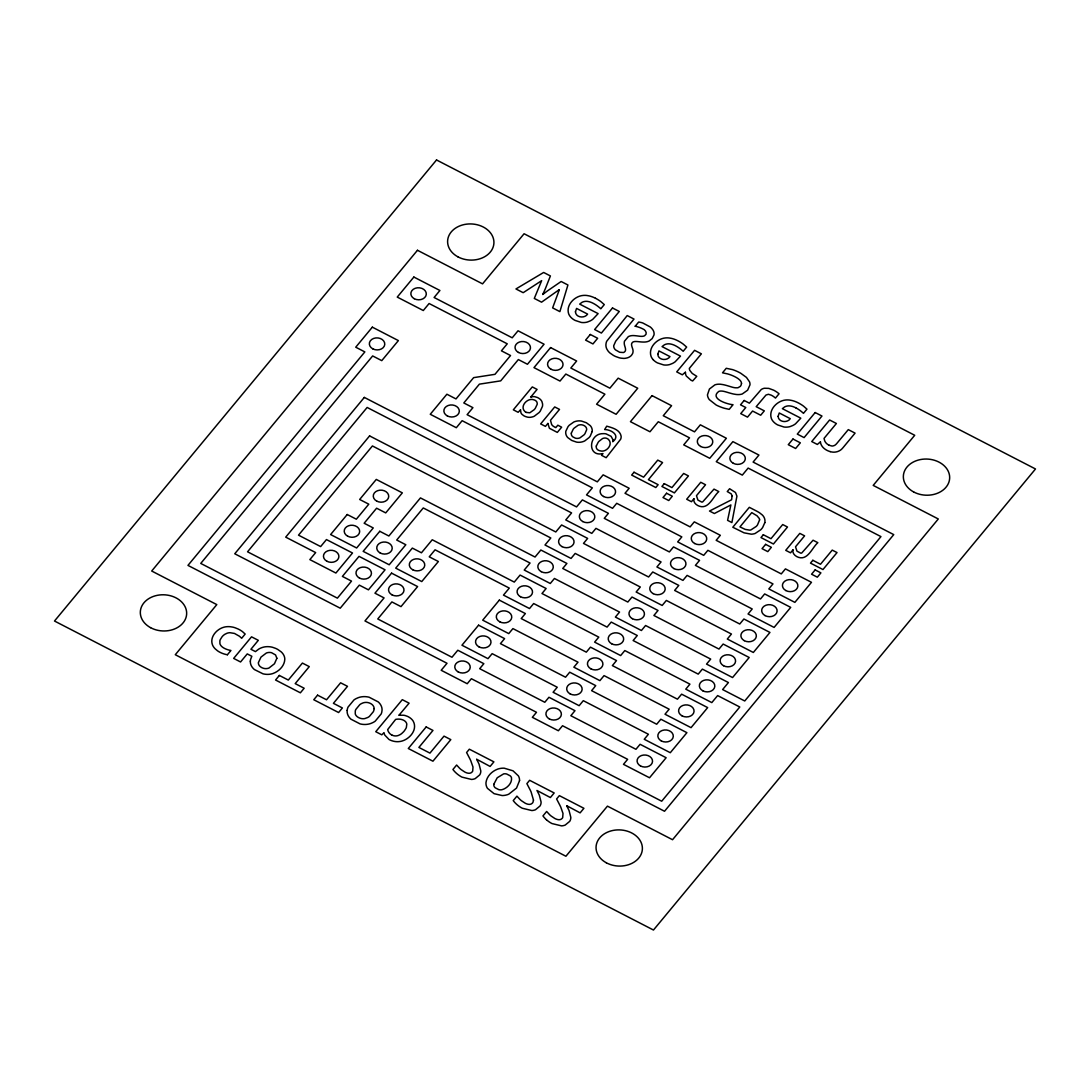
<?xml version="1.0" encoding="UTF-8"?>
<svg xmlns="http://www.w3.org/2000/svg" width="1090" height="1090" viewBox="0 0 1090 1090"><rect width="100%" height="100%" fill="white"/><g stroke="black" fill="none" stroke-linecap="round" stroke-linejoin="round"><path stroke-width="1.5" d="M685.474 372.276L685.501 373.407A10.559 8.243 2.6 0 0 686.359 376.091L691.006 380.206A14.988 11.69 2.6 0 0 692.668 380.969L696.769 376.336L692.218 373.42L689.861 370.464A8.611 6.731 2.6 0 1 689.343 368.366L701.374 353.828L694.589 350.326L676.713 371.894L682.326 374.796L685.365 372.221M559.32 289.763L552.63 307.884L559.879 311.631L567.917 284.981L561.146 281.493L549.919 289.204A112.829 88.058 2.6 0 0 542.82 294.464M227.401 654.749L230.944 650.471A19.743 15.396 2.6 0 1 227.701 649.694A17.494 13.652 2.6 0 1 224.417 648.346A11.69 9.129 2.6 0 1 221.57 646.329A8.516 6.649 2.6 0 1 219.935 643.7L219.867 640.92A11.132 8.679 2.6 0 1 220.289 639.598L222.088 636.751A13.843 10.805 2.6 0 1 224.853 634.298L226.897 633.304A8.543 6.676 2.6 0 1 227.742 633.031A8.134 6.349 2.6 0 1 229.99 632.704L234.486 633.44L239.282 636.151A28.367 22.141 2.6 0 1 241.667 638.277L245.168 634.053L242.566 631.696A23.857 18.612 2.6 0 0 238.056 628.971L234.963 627.731A19.688 15.355 2.6 0 0 232.592 627.091L230.208 626.723A14.797 11.54 2.6 0 0 226.298 626.75A13.393 10.45 2.6 0 0 223.995 627.186C216.665 629.066 209.403 637.2 212.536 645.035A15.764 12.303 2.6 0 0 215.248 648.891L217.414 650.716A18.203 14.211 2.6 0 0 219.812 652.202A21.609 16.868 2.6 0 0 227.388 654.763M635.211 326.223L638.699 322.013L641.233 322.517A23.258 18.149 2.6 0 1 642.814 323.008L650.24 326.959A15.505 12.099 2.6 0 1 651.956 328.621L652.924 329.916A11.69 9.129 2.6 0 1 653.768 331.714A10.845 8.461 2.6 0 1 654 334.93L652.202 338.568L649.286 340.911A9.238 7.208 2.6 0 1 646.752 341.783A11.499 8.979 2.6 0 1 643.713 342.056A28.326 22.1 2.6 0 1 640.28 341.865L637.936 341.62A16.595 12.957 2.6 0 0 635.593 341.497A5.804 4.524 2.6 0 0 633.631 341.756A2.889 2.248 2.6 0 0 632.527 342.383L631.941 343.078A3.978 3.107 2.6 0 0 631.56 344.345A10.369 8.093 2.6 0 0 631.832 346.211A44.731 34.907 2.6 0 0 632.037 346.947L632.472 348.241A17.822 13.911 2.6 0 1 633.004 350.394A9.987 7.793 2.6 0 1 632.854 352.738A7.998 6.24 2.6 0 1 632.541 353.664L631.56 355.19A9.061 7.071 2.6 0 1 629.175 357.098L628.753 357.316A9.061 7.071 2.6 0 1 626.913 357.97L625.333 358.283A10.464 8.161 2.6 0 1 623.63 358.392L621.164 358.174A16.691 13.026 2.6 0 1 619.147 357.765L615.659 356.525A25.438 19.852 2.6 0 1 613.411 355.394L609.95 352.996A16.813 13.121 2.6 0 1 607.934 350.83L606.885 349.141A13.788 10.764 2.6 0 1 606.081 346.784A14.429 11.254 2.6 0 1 605.945 344.358L606.122 343.118A17.045 13.298 2.6 0 1 606.721 341.238L627.213 315.569L634.012 319.07L615.714 341.17L613.738 345.639A8.366 6.526 2.6 0 0 613.765 346.688A7.33 5.723 2.6 0 0 614.719 348.991A7.821 6.104 2.6 0 0 615.523 349.89L619.665 352.261L623.385 352.52A3.107 2.425 2.6 0 0 624.379 352.029L624.652 351.798A4.074 3.175 2.6 0 0 625.524 350.108L625.537 349.89A11.241 8.775 2.6 0 0 625.319 347.969A45.971 35.875 2.6 0 0 625.047 346.947L624.72 345.884A16.704 13.039 2.6 0 1 624.27 343.623A11.813 9.224 2.6 0 1 624.475 341.211L628.317 336.647A8.447 6.595 2.6 0 1 631.165 335.72A10.273 8.011 2.6 0 1 634.148 335.611A44.54 34.757 2.6 0 1 637.146 335.911L639.694 336.238A11.595 9.047 2.6 0 0 642.024 336.347A5.436 4.237 2.6 0 0 644.027 335.993A3.284 2.562 2.6 0 0 644.653 335.679C648.019 333.731 645.389 329.602 642.514 328.758A24.988 19.497 2.6 0 0 635.197 326.237M399.035 715.163L409.091 703.186L402.292 699.671L375.75 731.703L381.8 734.824L384.021 732.644A11.568 9.02 2.6 0 0 384.825 735.123L388.953 739.429A14.661 11.445 2.6 0 0 393.967 741.309L394.662 741.445A12.712 9.919 2.6 0 0 398.858 741.622C408.082 741.037 418.274 730.464 413.233 721.212A12.944 10.096 2.6 0 0 412.156 719.754A14.143 11.036 2.6 0 0 407.633 716.43L405.317 715.585A10.764 8.407 2.6 0 0 403.545 715.231L399.144 715.231M820.389 441.872L817.35 444.447L811.737 441.559L829.613 419.991L836.398 423.492L824.026 438.412L824.749 440.959A10.968 8.556 2.6 0 0 826.22 443.14A9.796 7.644 2.6 0 0 829.231 445.279M559.197 289.695L541.567 302.175L534.304 298.428L541.662 280.648L523.186 292.692L515.938 288.959L543.651 272.459L550.409 275.947L545.967 287.161A118.824 92.732 2.6 0 1 542.697 294.409M829.231 445.279L831.833 446.001A3.774 2.943 2.6 0 0 832.91 445.96L834.327 445.524A6.581 5.137 2.6 0 0 835.907 444.407A22.631 17.658 2.6 0 0 837.243 442.935L848.293 429.623L855.078 433.125L843.415 447.2A31.556 24.62 2.6 0 1 841.752 449.053A10.914 8.516 2.6 0 1 840.104 450.361A12.317 9.619 2.6 0 1 839.314 450.81L838.115 451.369A9.497 7.412 2.6 0 1 836.861 451.764A9.66 7.535 2.6 0 1 833.523 452.159A10.709 8.366 2.6 0 1 830.185 451.614M526.184 412.401L529.794 412.797L534.127 409.731A26.378 20.587 2.6 0 0 535.285 408.341L537.179 404.322A7.262 5.668 2.6 0 0 537.193 403.177L536.92 402.169A4.524 3.529 2.6 0 0 535.517 400.575A5.259 4.101 2.6 0 0 534.045 399.88C527.724 397.237 519.358 406.284 524.835 411.448A5.872 4.578 2.6 0 0 526.184 412.401M391.8 735.014L392.904 735.477A6.377 4.973 2.6 0 0 396.746 735.859L397.142 735.777A7.712 6.022 2.6 0 0 398.708 735.314L400.289 734.537A14.115 11.023 2.6 0 0 401.842 733.42L403.368 731.976A25.656 20.029 2.6 0 0 404.458 730.709L405.793 728.665A15.614 12.181 2.6 0 0 406.352 727.48L406.788 724.169A6.867 5.355 2.6 0 0 406.011 722.261A6.445 5.028 2.6 0 0 404.99 721.171L404.336 720.681A8.052 6.281 2.6 0 0 401.474 719.468A9.837 7.671 2.6 0 0 399.594 719.155A10.614 8.284 2.6 0 0 395.629 719.414L387.672 729.578A11.745 9.17 2.6 0 0 388.939 732.507L389.512 733.243A8.625 6.731 2.6 0 0 391.8 735.014M595.494 298.279L593.995 297.556A23.612 18.421 2.6 0 0 589.336 295.935L586.951 295.499A14.279 11.145 2.6 0 0 583.041 295.445C574.553 296.153 565.696 305.118 568.694 313.92A14.333 11.186 2.6 0 0 570.738 317.122A15.914 12.426 2.6 0 0 575.084 320.406L581.229 322.436A11.677 9.115 2.6 0 0 585.385 322.449A11.84 9.238 2.6 0 0 587.442 322.013L590.167 320.923A18.489 14.429 2.6 0 0 592.837 319.247L598.124 313.62L579.689 304.11L581.856 302.434A7.821 6.104 2.6 0 1 583.041 301.889L583.436 301.753A7.344 5.736 2.6 0 1 585.943 301.331A8.829 6.894 2.6 0 1 588.123 301.508L589.472 301.807A16.963 13.244 2.6 0 1 593.096 303.279A29.921 23.353 2.6 0 1 597.048 305.704A41.802 32.618 2.6 0 1 600.794 308.783L604.282 304.587L600.89 301.63A36.624 28.585 2.6 0 0 595.494 298.279M566.745 805.728L580.112 812.868L583.913 808.303L559.361 795.632L556.609 798.956L559.797 805.101A94.23 73.534 2.6 0 1 560.832 807.254L562.999 813.453L562.699 817.568A5.695 4.442 2.6 0 1 561.909 818.617L561.173 819.176A3.338 2.602 2.6 0 1 560.778 819.367A3.76 2.943 2.6 0 1 558.993 819.707A5.668 4.428 2.6 0 1 556.99 819.367A11.036 8.611 2.6 0 1 554.865 818.508L551.186 816.069A30.193 23.558 2.6 0 1 549.619 814.693L546.649 811.478L542.956 815.92A28.585 22.304 2.6 0 0 546.444 819.721M476.725 759.28L490.105 766.433L493.893 761.856L469.34 749.198L466.588 752.522L469.79 758.667A94.23 73.534 2.6 0 1 470.812 760.82L472.992 767.019L472.692 771.121A5.695 4.442 2.6 0 1 471.888 772.17L471.166 772.728A3.338 2.602 2.6 0 1 470.757 772.933A3.76 2.943 2.6 0 1 468.973 773.26A5.668 4.428 2.6 0 1 466.97 772.933A11.036 8.611 2.6 0 1 464.858 772.061L461.165 769.635A30.193 23.558 2.6 0 1 459.599 768.259L456.628 765.03L452.936 769.486A28.585 22.304 2.6 0 0 456.438 773.287A29.771 23.231 2.6 0 0 458.945 775.276A24.375 19.021 2.6 0 0 461.983 777.129L471.561 779.445A9.646 7.521 2.6 0 0 475.213 778.614L479.668 774.936A10.423 8.134 2.6 0 0 480.69 772.333A15.41 12.031 2.6 0 0 480.799 770.93L479.055 764.158A110.049 85.892 2.6 0 0 477.938 761.828L476.657 759.376M566.664 805.81L567.944 808.262A110.049 85.892 2.6 0 1 569.075 810.592L570.819 817.377A15.41 12.031 2.6 0 1 570.697 818.767A10.423 8.134 2.6 0 1 569.675 821.383L565.233 825.048A9.646 7.521 2.6 0 1 561.568 825.879L552.003 823.563A24.375 19.021 2.6 0 1 548.951 821.724A29.771 23.231 2.6 0 1 546.431 819.735M795.782 407.837A16.963 13.244 2.6 0 0 792.144 406.352L790.795 406.066A8.829 6.894 2.6 0 0 788.615 405.889A7.344 5.736 2.6 0 0 786.122 406.311L785.713 406.447A7.821 6.104 2.6 0 0 784.527 406.992L782.361 408.668L800.796 418.179L795.523 423.819A18.489 14.429 2.6 0 1 792.852 425.481L790.127 426.572A11.84 9.238 2.6 0 1 788.056 427.007A11.677 9.115 2.6 0 1 783.901 426.994L777.77 424.964A15.914 12.426 2.6 0 1 773.409 421.68A14.333 11.186 2.6 0 1 771.366 418.478C768.368 409.677 777.238 400.711 785.726 400.003A14.279 11.145 2.6 0 1 789.637 400.071L792.008 400.507A23.612 18.421 2.6 0 1 796.667 402.115L798.18 402.837A36.624 28.585 2.6 0 1 803.575 406.175L806.954 409.145L803.466 413.342A41.802 32.618 2.6 0 0 799.733 410.262A29.921 23.353 2.6 0 0 795.795 407.824M830.199 451.601A14.674 11.459 2.6 0 1 824.122 448.453A13.843 10.805 2.6 0 1 820.92 444.066A12.453 9.715 2.6 0 1 820.484 441.927M653.114 359.618A15.914 12.426 2.6 0 0 657.461 362.902L663.606 364.918A11.677 9.115 2.6 0 0 667.748 364.946A11.84 9.238 2.6 0 0 669.819 364.51L672.544 363.42A18.489 14.429 2.6 0 0 675.214 361.744L680.487 356.117L662.052 346.606L664.232 344.93A7.821 6.104 2.6 0 1 665.404 344.385L665.813 344.249A7.344 5.736 2.6 0 1 668.32 343.827A8.829 6.894 2.6 0 1 670.5 344.004L671.835 344.304A16.963 13.244 2.6 0 1 675.473 345.762A29.921 23.353 2.6 0 1 679.424 348.201A41.802 32.618 2.6 0 1 683.171 351.28L686.645 347.083L683.253 344.127A36.624 28.585 2.6 0 0 677.871 340.775L676.359 340.053A23.612 18.421 2.6 0 0 671.699 338.431L669.328 337.995A14.279 11.145 2.6 0 0 665.418 337.941C656.929 338.649 648.059 347.615 651.071 356.403A14.333 11.186 2.6 0 0 653.114 359.618M575.438 311.795C575.752 317.735 584.649 318.689 587.605 314.111L576.569 308.416L575.438 311.795M612.962 439.706L612.771 441.736C620.919 435.441 611.068 429.501 604.623 429.555L606.735 426.176C612.226 427.716 619.924 429.678 621.123 436.177A10.464 8.175 2.6 0 1 620.646 439.229L606.163 457.705L601.53 455.307L602.974 453.563C586.815 457.432 588.736 433.343 603.029 433.67A8.311 6.486 2.6 0 1 606.054 433.875L611.081 436.313L612.962 439.706M657.815 354.291C658.115 360.231 667.026 361.185 669.982 356.607L658.946 350.912L657.815 354.291M778.11 416.353C778.424 422.293 787.334 423.247 790.291 418.669L779.255 412.974L778.11 416.353M493.756 784.35L493.893 785.645A5.941 4.633 2.6 0 0 495.269 787.825L498.77 789.623A5.927 4.619 2.6 0 0 501.836 789.746C506.918 788.452 512.314 783.247 511.482 777.688A5.886 4.592 2.6 0 0 510.202 775.821L506.7 774.009A5.941 4.633 2.6 0 0 503.621 773.886L497.217 777.783L493.756 784.35M732.058 495.868L731.608 499.765L709.522 511.033L714.372 513.526L730.872 504.943L727.589 520.352L731.894 522.573L736.922 496.168L735.491 492.503L729.605 488.729L727.262 491.563L731.213 493.865L732.058 495.868M759.594 519.93L757.441 525.026A27.713 21.623 2.6 0 1 756.242 526.429L750.915 529.917A5.913 4.619 2.6 0 1 749.634 530.121L745.26 529.413L739.947 526.892L751.759 512.627L757.005 515.774L759.28 518.513A6.104 4.769 2.6 0 1 759.567 519.562L759.594 519.93M250.346 661.221L250.332 661.766A14.075 10.982 2.6 0 0 252.308 667.325L252.676 667.788A16.078 12.549 2.6 0 0 254.474 669.587L262.99 673.811A15.328 11.963 2.6 0 0 266.233 674.329L267.023 674.369A13.679 10.682 2.6 0 0 270.892 674.056A14.524 11.336 2.6 0 0 273.099 673.457C279.026 671.304 284.531 665.867 284.79 659.287A14.497 11.309 2.6 0 0 284.585 657.433A13.952 10.886 2.6 0 0 283.4 654.518L283.032 653.959A15.369 12.004 2.6 0 0 281.152 651.834L277.868 649.504A22.536 17.59 2.6 0 0 275.606 648.373L272.636 647.324A15.791 12.317 2.6 0 0 269.68 646.765L268.958 646.697A14.047 10.968 2.6 0 0 262.05 647.569L260.755 648.073A17.099 13.353 2.6 0 0 258.875 649.013L255.441 651.602L250.918 649.272L258.316 640.334L251.531 636.832L233.655 658.401L240.563 661.971L247.253 653.905L251.831 656.275L250.564 659.586A16.146 12.603 2.6 0 0 250.346 661.221M741.513 383.53L740.928 385.506A7.834 6.118 2.6 0 1 740.205 386.432L738.189 387.645A5.477 4.278 2.6 0 1 737.167 387.822L735.273 387.781A17.181 13.407 2.6 0 1 731.867 387.059L728.161 385.942A50.208 39.186 2.6 0 0 723.092 384.62L720.626 384.252A13.489 10.518 2.6 0 0 718.255 384.211A10.178 7.943 2.6 0 0 714.876 384.865L709.44 389.007L707.465 394.825A12.358 9.646 2.6 0 0 708.119 397.564A14.279 11.145 2.6 0 0 709.304 399.621L716.184 405.017A39.008 30.452 2.6 0 0 721.934 407.469A43.9 34.253 2.6 0 0 724.523 408.3L729.196 409.35L733.052 404.703C727.098 404.308 709.331 398.45 718.814 391.405A5.709 4.455 2.6 0 1 720.79 391.051L721.512 391.051A12.004 9.36 2.6 0 1 724.605 391.555A57.974 45.249 2.6 0 1 727.548 392.386A67.171 52.415 2.6 0 0 733.447 394.008L736.077 394.457A15.369 11.99 2.6 0 0 738.625 394.58A10.151 7.93 2.6 0 0 742.263 393.981L747.631 390.179L749.988 384.797A12.017 9.388 2.6 0 0 749.552 381.881L746.473 377.426L740.805 373.298A40.371 31.501 2.6 0 0 739.061 372.344A37.741 29.457 2.6 0 0 732.453 369.592L726.253 368.297L722.506 372.821L727.643 373.911A33.79 26.378 2.6 0 1 735.178 376.881A23.054 17.999 2.6 0 1 738.312 378.789L739.62 379.879A10.627 8.298 2.6 0 1 740.614 381.037L740.819 381.337A6.595 5.15 2.6 0 1 741.513 383.53M276.874 658.278L274.462 663.756L268.93 668.061A7.93 6.186 2.6 0 1 267.282 668.497L266.887 668.552A6.663 5.205 2.6 0 1 263.685 668.361L262.513 667.966A9.006 7.031 2.6 0 1 261.382 667.407L260.415 666.753A6.663 5.205 2.6 0 1 258.63 664.301L258.534 663.987A7.998 6.24 2.6 0 1 258.385 662.625L260.987 657.106L266.355 653.019A7.93 6.186 2.6 0 1 267.99 652.583L268.399 652.515A6.663 5.205 2.6 0 1 271.601 652.719L275.552 654.94L276.874 658.278M374.102 708.609L373.911 710.094A12.671 9.892 2.6 0 1 373.339 711.688L369.415 716.416A12.739 9.946 2.6 0 1 367.793 717.479L364.878 718.555A7.031 5.491 2.6 0 1 361.935 718.651A8.08 6.308 2.6 0 1 359.482 717.983A9.347 7.289 2.6 0 1 358.324 717.411A8.025 6.254 2.6 0 1 356.239 715.721A6.976 5.45 2.6 0 1 355.272 713.882L355.272 711.021A12.739 9.946 2.6 0 1 355.844 709.426L359.768 704.685A12.521 9.769 2.6 0 1 361.389 703.622L363.052 702.9A8.08 6.308 2.6 0 1 364.728 702.505A7.535 5.886 2.6 0 1 369.306 702.968L369.701 703.118A9.17 7.153 2.6 0 1 370.873 703.69L371.567 704.126A7.412 5.777 2.6 0 1 373.993 707.56A8.052 6.295 2.6 0 1 374.102 708.609M547.889 423.438L549.414 428.288L557.331 432.403L561.65 427.198L557.821 425.209L555.846 427.593A5.832 4.551 2.6 0 1 554.701 427.103L552.889 425.918A7.535 5.886 2.6 0 1 551.649 424.473L550.477 420.318L559.511 409.404L554.715 406.938L540.654 423.915L545.45 426.381L547.889 423.438M520.502 409.867L520.938 412.769A7.33 5.723 2.6 0 0 522.042 414.377L523.799 415.726A11.513 8.992 2.6 0 0 525.326 416.475L527.315 417.102A8.134 6.349 2.6 0 0 530.816 417.252L532.342 416.939A11.268 8.802 2.6 0 0 534.304 416.217L539.114 412.538A25.37 19.797 2.6 0 0 540.313 411.039L542.438 406.42A13.761 10.75 2.6 0 0 542.561 403.899L541.921 401.583A9.347 7.303 2.6 0 0 539.768 398.926L538.882 398.3A11.608 9.061 2.6 0 0 537.411 397.496L534.672 396.678A6.295 4.919 2.6 0 0 532.424 396.706L530.639 397.182L537.084 389.416L532.288 386.936L513.336 409.813L518.131 412.293L520.502 409.867M533.487 800.142L532.983 802.226A5.695 4.442 2.6 0 1 532.192 803.275L531.457 803.834A3.338 2.602 2.6 0 1 531.062 804.038A3.76 2.943 2.6 0 1 529.263 804.365A5.668 4.428 2.6 0 1 527.26 804.038A11.036 8.611 2.6 0 1 525.148 803.167L521.47 800.741A30.193 23.558 2.6 0 1 519.889 799.365L516.919 796.136L513.24 800.591A28.585 22.304 2.6 0 0 516.728 804.393A29.771 23.231 2.6 0 0 519.235 806.382A24.375 19.021 2.6 0 0 522.287 808.235L531.852 810.551A9.646 7.521 2.6 0 0 535.503 809.72L539.959 806.041A10.423 8.134 2.6 0 0 540.981 803.439A15.41 12.031 2.6 0 0 541.09 802.036L539.346 795.264A110.049 85.892 2.6 0 0 538.228 792.934L536.948 790.482L550.395 797.539L554.183 792.961L529.631 780.304L526.879 783.628L530.081 789.773A94.23 73.534 2.6 0 1 531.103 791.926L533.487 800.142M347.179 710.38L347.124 711.021A14.715 11.486 2.6 0 0 348.65 716.484L349.032 717.043A16.132 12.59 2.6 0 0 350.966 719.196L360.054 723.883A16.05 12.521 2.6 0 0 363.352 724.428L364.155 724.469A14.524 11.336 2.6 0 0 371.077 723.378L373.216 722.411A18.516 14.443 2.6 0 0 375.219 721.158L381.159 713.977A18.367 14.333 2.6 0 0 381.8 712.015L382.059 710.081A14.715 11.486 2.6 0 0 380.533 704.63L380.151 704.072A16.132 12.59 2.6 0 0 378.216 701.905L369.129 697.219A16.05 12.521 2.6 0 0 365.831 696.687L365.027 696.633A14.524 11.336 2.6 0 0 358.106 697.736L355.967 698.69A18.516 14.443 2.6 0 0 353.964 699.944L348.023 707.124A18.367 14.333 2.6 0 0 347.383 709.086L347.179 710.38M519.548 780.603L516.524 788.07L508.757 794.188A15.246 11.895 2.6 0 1 505.896 795.114A13.298 10.382 2.6 0 1 502.122 795.537L494.083 793.67L487.489 788.37A13.802 10.764 2.6 0 1 486.113 784.909A15.41 12.031 2.6 0 1 486.004 782.457C486.808 776.312 491.849 771.339 497.462 769.199A15.015 11.717 2.6 0 1 499.642 768.573A14.047 10.968 2.6 0 1 504.22 768.191L513.022 770.821L518.39 775.889A13.516 10.546 2.6 0 1 519.426 778.791A14.838 11.581 2.6 0 1 519.548 780.603M571.337 433.125L571.296 433.411A6.826 5.327 2.6 0 0 571.378 434.556L571.446 434.828A5.341 4.169 2.6 0 0 572.877 436.886L575.288 438.126A5.341 4.169 2.6 0 0 578.259 438.33L578.586 438.275A6.881 5.368 2.6 0 0 579.948 437.867L584.077 434.801A21.964 17.14 2.6 0 0 584.948 433.725L586.652 429.76A7.031 5.491 2.6 0 0 586.57 428.602L586.42 428.07A5.327 4.156 2.6 0 0 584.84 426.067L584.294 425.713A6.867 5.355 2.6 0 0 583.368 425.264L583.041 425.141A5.341 4.169 2.6 0 0 580.098 424.8L579.417 424.909A6.976 5.45 2.6 0 0 578.041 425.318L574.13 428.138A22.127 17.276 2.6 0 0 573.217 429.201L571.337 433.125M693.908 498.77C692.981 502.435 696.374 505.269 699.521 506.264C709.004 509.33 713.269 496.195 718.8 491.59L714.005 489.11L702.709 501.877A2.275 1.785 2.6 0 1 701.769 502.081L697.913 500.065L696.469 495.691L705.543 484.75L700.747 482.27L686.686 499.247L691.469 501.713L693.908 498.77M792.975 549.878C792.049 553.529 795.441 556.377 798.575 557.371C808.058 560.437 812.336 547.303 817.854 542.684L813.058 540.218L801.763 552.971A2.275 1.785 2.6 0 1 800.823 553.189L796.967 551.159L795.523 546.798L804.597 535.844L799.801 533.378L785.74 550.341L790.536 552.821L792.975 549.878M592.183 431.545L590.276 436.055A22.795 17.781 2.6 0 1 589.063 437.581L584.758 440.919A11.758 9.17 2.6 0 1 580.779 442.159A10.614 8.284 2.6 0 1 576.569 442.118L571.664 440.428L567.74 437.567A10.641 8.298 2.6 0 1 565.887 434.065A11.704 9.142 2.6 0 1 565.846 431.177L567.999 426.708A22.876 17.849 2.6 0 1 569.28 425.223L573.762 422.034A11.636 9.074 2.6 0 1 577.223 421.026A10.655 8.311 2.6 0 1 581.447 421.053L586.338 422.729L590.221 425.591A10.668 8.325 2.6 0 1 591.952 428.629A11.663 9.101 2.6 0 1 592.183 431.545M596.325 445.987L596.284 446.287A6.853 5.341 2.6 0 0 596.284 447.391L596.462 448.14A4.537 3.543 2.6 0 0 597.742 449.775L598.233 450.102A5.886 4.592 2.6 0 0 600.249 450.851C606.231 452.813 613.425 444.42 608.574 439.556A5.654 4.415 2.6 0 0 607.225 438.589L606.735 438.371A3.938 3.066 2.6 0 0 604.432 438.057L603.615 438.207A6.05 4.728 2.6 0 0 602.498 438.589L598.941 441.368A24.348 19.007 2.6 0 0 598.11 442.404L596.325 445.987M764.826 522.641L762.632 527.519A26.106 20.383 2.6 0 1 760.779 529.74L755.138 533.473A10.736 8.379 2.6 0 1 751.283 534.182L744.048 532.833L732.807 527.247L749.321 507.327L756.337 510.951A34.24 26.719 2.6 0 1 759.621 512.845L762.305 514.971A11.949 9.333 2.6 0 1 764.894 519.985A14.129 11.023 2.6 0 1 764.826 522.641M436.531 159.971L54.5 621.028L653.469 930.029L1035.5 468.973L436.531 159.971M417.456 250.278L151.701 571.024L216.801 604.609L175.286 654.722L565.914 856.25L607.443 806.137L672.544 839.722L938.299 518.976L873.199 485.391L914.714 435.278L524.086 233.751L482.557 283.863L417.456 250.278M372.344 327.163L355.735 347.206L364.85 351.906L187.957 565.397L664.532 811.26L893.746 534.618L753.108 462.078L758.926 455.061L732.889 441.627L716.28 461.669L742.317 475.104L748.135 468.087L880.952 536.607L744.743 700.979L722.615 689.561L728.42 682.544L702.382 669.11L698.227 674.124L633.127 640.538L637.282 635.524L611.231 622.09L607.076 627.104L541.975 593.519L546.131 588.505L520.08 575.07L514.276 582.087L432.24 539.768L421.449 552.794L412.333 548.093L395.711 568.135L421.762 581.569L438.371 561.527L429.256 556.827L435.074 549.81L509.289 588.096L503.471 595.113L529.522 608.547L533.664 603.533L598.778 637.132L594.622 642.133L620.66 655.567L624.815 650.567L689.929 684.152L685.774 689.166L711.811 702.6L717.629 695.583L739.769 707.001L661.698 801.218L200.751 563.421L372.657 355.94L381.772 360.64L398.381 340.598L372.344 327.163M413.859 277.051L397.25 297.093L423.302 310.527L429.106 303.51L507.245 343.813L501.427 350.83L510.542 355.531L494.969 374.333L473.632 377.644L456.002 398.926L446.886 394.226L430.264 414.282L456.315 427.716L462.133 420.699L592.333 487.87L586.529 494.887L612.566 508.322L616.722 503.308L681.822 536.893L677.667 541.907L703.718 555.341L707.873 550.327L772.974 583.913L768.818 588.927L794.869 602.361L811.478 582.319L785.427 568.885L781.285 573.899L716.171 540.313L720.327 535.299L694.289 521.865L690.134 526.879L625.02 493.28L629.175 488.279L603.138 474.845L597.32 481.848L467.106 414.677L472.924 407.66L463.809 402.959L479.382 384.157L500.705 380.86L518.35 359.564L527.465 364.264L544.073 344.222L518.036 330.788L512.218 337.805L434.093 297.502L439.91 290.485L413.859 277.051M364.319 397.414L234.759 553.774L340.23 608.193L359.332 585.139L368.447 589.84L385.056 569.798L359.019 556.363L342.396 576.406L351.511 581.106L337.396 598.151L247.553 551.799L367.139 407.456L571.582 512.927L565.764 519.944L591.802 533.378L595.957 528.364L661.058 561.95L656.916 566.964L682.953 580.398L687.109 575.384L752.209 608.969L748.053 613.983L774.104 627.418L790.713 607.375L764.662 593.941L760.52 598.955L695.406 565.369L699.562 560.355L673.525 546.921L669.369 551.935L604.269 518.336L608.411 513.336L582.373 499.901L576.556 506.918L364.319 397.414M369.592 435.905L285.716 537.138L315.664 552.589L309.846 559.606L335.897 573.04L352.506 552.998L326.455 539.564L320.651 546.581L298.51 535.163L372.426 445.96L550.818 537.983L545 545L571.037 558.434L575.193 553.42L640.307 587.006L636.151 592.02L662.189 605.454L666.344 600.44L731.445 634.039L727.303 639.04L753.34 652.474L769.949 632.432L743.911 618.997L739.756 624.011L674.642 590.426L678.798 585.412L652.76 571.978L648.605 576.992L583.504 543.406L587.646 538.392L561.609 524.958L555.791 531.975L369.592 435.905M347.22 514.507L330.611 534.55L356.648 547.984L373.257 527.942L364.155 523.241L376.609 508.199L385.724 512.899L402.333 492.857L376.282 479.423L359.673 499.465L368.788 504.18L356.335 519.208L347.22 514.507M379.77 531.293L363.161 551.349L389.212 564.784L405.821 544.741L396.706 540.027L423.274 507.954L530.053 563.039L524.236 570.056L550.287 583.491L554.428 578.477L619.542 612.062L615.387 617.076L641.424 630.51L645.58 625.51L710.694 659.096L706.538 664.096L732.575 677.544L749.184 657.488L723.147 644.054L718.991 649.068L653.891 615.482L658.033 610.468L631.996 597.034L627.84 602.048L562.74 568.462L566.895 563.448L540.844 550.014L535.04 557.031L420.454 497.912L388.885 536.007L379.77 531.293M550.586 347.574L533.977 367.63L560.015 381.064L565.833 374.047L604.895 394.199L596.598 404.213L616.123 414.295L637.718 388.231L618.18 378.162L609.882 388.176L570.819 368.025L576.637 361.008L550.586 347.574M279.353 675.446L275.566 680.024L300.377 692.818L304.165 688.24L295.199 683.621L309.274 666.617L302.407 663.074L288.319 680.065L279.353 675.446M391.569 573.149L374.96 593.192L384.075 597.906L364.973 620.946L447.009 663.279L441.191 670.282L467.229 683.73L471.384 678.716L536.484 712.301L532.342 717.315L558.38 730.75L562.535 725.736L627.636 759.321L623.48 764.335L649.531 777.77L666.14 757.727L640.089 744.293L635.947 749.293L570.833 715.708L574.989 710.694L548.951 697.259L544.796 702.273L479.682 668.688L483.837 663.674L457.8 650.24L451.982 657.256L377.767 618.97L391.882 601.925L400.997 606.626L417.606 586.583L391.569 573.149M590.289 334.466L585.603 340.135L592.96 343.936L597.647 338.268L590.289 334.466M612.498 307.979L594.622 329.548L601.408 333.05L619.284 311.481L612.498 307.979M317.572 695.161L313.77 699.739L338.595 712.533L342.383 707.955L333.417 703.336L347.492 686.332L340.611 682.79L326.537 699.78L317.572 695.161M652.038 395.629L630.442 421.68L649.981 431.763L658.278 421.735L689.534 437.853L683.716 444.87L709.767 458.304L726.376 438.262L700.339 424.828L694.521 431.844L663.265 415.726L671.576 405.698L652.038 395.629M478.565 625.183L461.956 645.226L487.993 658.66L492.149 653.659L557.249 687.245L553.093 692.259L579.144 705.693L583.3 700.679L648.4 734.265L644.245 739.279L670.295 752.713L686.904 732.671L660.853 719.223L656.711 724.237L591.597 690.651L595.753 685.637L569.716 672.203L565.56 677.217L500.446 643.631L504.602 638.617L478.565 625.183M499.329 600.127L482.707 620.169L508.757 633.603L512.913 628.603L578.013 662.189L573.858 667.189L599.909 680.637L604.051 675.623L669.165 709.208L665.009 714.223L691.046 727.657L707.669 707.601L681.618 694.167L677.462 699.18L612.362 665.595L616.518 660.581L590.467 647.147L586.325 652.161L521.211 618.575L525.366 613.561L499.329 600.127M634.012 472.243L631.669 475.077L655.798 487.53L658.142 484.696L648.4 479.668L662.557 462.569L657.76 460.103L643.604 477.188L634.012 472.243M426.176 726.935L408.3 748.503L432.934 761.202L450.81 739.633L444.012 736.131L429.937 753.122L418.887 747.427L432.975 730.436L426.176 726.935M664.26 483.633L661.916 486.467L674.383 492.898L688.444 475.921L683.648 473.455L671.931 487.598L664.26 483.633M666.562 493.252L662.993 497.558L668.742 500.528L672.312 496.223L666.562 493.252M744.143 400.466L740.532 404.826L745.778 407.524L740.723 413.628L747.522 417.129L752.577 411.039L760.697 415.222L764.308 410.862L756.188 406.679L765.998 395.043L768.423 394.28L771.325 395.207A17.781 13.884 2.6 0 1 773.573 396.569A23.68 18.489 2.6 0 1 775.481 398.082L779.05 393.776L777.66 392.659A27.441 21.419 2.6 0 0 776.979 392.182A29.88 23.326 2.6 0 0 773.75 390.22L768.777 388.381L764.472 388.244A7.426 5.791 2.6 0 0 763.204 388.571A7.63 5.954 2.6 0 0 761.202 389.566L749.389 403.177L744.143 400.466M792.975 439.025L788.274 444.693L795.632 448.494L800.332 442.826L792.975 439.025M815.17 412.538L797.294 434.106L804.093 437.608L821.969 416.039L815.17 412.538M763.313 534.74L760.97 537.574L773.437 544.005L787.498 527.029L782.702 524.549L770.984 538.692L763.313 534.74M765.616 544.36L762.046 548.652L767.796 551.622L771.366 547.316L765.616 544.36M812.84 560.287L810.497 563.121L822.964 569.552L837.025 552.576L832.229 550.109L820.511 564.252L812.84 560.287M815.143 569.906L811.573 574.212L817.337 577.182L820.893 572.877L815.143 569.906M606.312 862.776A23.176 18.08 2.6 0 0 642.337 849.628A23.176 18.08 2.6 0 0 609.038 831.547A23.176 18.08 2.6 0 0 606.312 862.776M150.57 627.663A23.176 18.08 2.6 0 0 186.608 614.515A23.176 18.08 2.6 0 0 153.295 596.448A23.176 18.08 2.6 0 0 150.57 627.663M457.855 256.804A23.176 18.08 2.6 0 0 493.879 243.656A23.176 18.08 2.6 0 0 460.58 225.589A23.176 18.08 2.6 0 0 457.855 256.804M913.597 491.917A23.176 18.08 2.6 0 0 949.622 478.769A23.176 18.08 2.6 0 0 916.322 460.702A23.176 18.08 2.6 0 0 913.597 491.917M414.282 298.715A7.725 6.022 2.6 0 0 426.285 294.327A7.725 6.022 2.6 0 0 415.181 288.305A7.725 6.022 2.6 0 0 414.282 298.715M499.738 621.804A7.725 6.022 2.6 0 0 511.741 617.417A7.725 6.022 2.6 0 0 500.637 611.395A7.725 6.022 2.6 0 0 499.738 621.804M661.262 740.9A7.725 6.022 2.6 0 0 673.279 736.513A7.725 6.022 2.6 0 0 662.175 730.491A7.725 6.022 2.6 0 0 661.262 740.9M682.027 715.844A7.725 6.022 2.6 0 0 694.044 711.457A7.725 6.022 2.6 0 0 682.94 705.434A7.725 6.022 2.6 0 0 682.027 715.844M744.32 640.675A7.725 6.022 2.6 0 0 756.324 636.288A7.725 6.022 2.6 0 0 745.219 630.265A7.725 6.022 2.6 0 0 744.32 640.675M700.747 446.505A7.725 6.022 2.6 0 0 712.751 442.118A7.725 6.022 2.6 0 0 701.647 436.095A7.725 6.022 2.6 0 0 700.747 446.505M733.298 463.291A7.725 6.022 2.6 0 0 745.301 458.904A7.725 6.022 2.6 0 0 734.197 452.881A7.725 6.022 2.6 0 0 733.298 463.291M550.995 369.251A7.725 6.022 2.6 0 0 563.012 364.864A7.725 6.022 2.6 0 0 551.908 358.842A7.725 6.022 2.6 0 0 550.995 369.251M518.445 352.452A7.725 6.022 2.6 0 0 530.462 348.078A7.725 6.022 2.6 0 0 519.358 342.056A7.725 6.022 2.6 0 0 518.445 352.452M372.753 348.827A7.725 6.022 2.6 0 0 384.756 344.454A7.725 6.022 2.6 0 0 373.666 338.431A7.725 6.022 2.6 0 0 372.753 348.827M447.295 415.903A7.725 6.022 2.6 0 0 459.299 411.516A7.725 6.022 2.6 0 0 448.194 405.494A7.725 6.022 2.6 0 0 447.295 415.903M653.169 593.641A7.725 6.022 2.6 0 0 665.173 589.268A7.725 6.022 2.6 0 0 654.082 583.245A7.725 6.022 2.6 0 0 653.169 593.641M694.698 543.529A7.725 6.022 2.6 0 0 706.702 539.141A7.725 6.022 2.6 0 0 695.597 533.119A7.725 6.022 2.6 0 0 694.698 543.529M611.64 643.768A7.725 6.022 2.6 0 0 623.657 639.38A7.725 6.022 2.6 0 0 612.553 633.358A7.725 6.022 2.6 0 0 611.64 643.768M570.125 693.88A7.725 6.022 2.6 0 0 582.128 689.493A7.725 6.022 2.6 0 0 571.024 683.471A7.725 6.022 2.6 0 0 570.125 693.88M391.978 594.827A7.725 6.022 2.6 0 0 403.981 590.439A7.725 6.022 2.6 0 0 392.877 584.417A7.725 6.022 2.6 0 0 391.978 594.827M376.704 501.1A7.725 6.022 2.6 0 0 388.708 496.713A7.725 6.022 2.6 0 0 377.603 490.691A7.725 6.022 2.6 0 0 376.704 501.1M326.864 561.227A7.725 6.022 2.6 0 0 338.881 556.854A7.725 6.022 2.6 0 0 327.777 550.832A7.725 6.022 2.6 0 0 326.864 561.227M412.742 569.77A7.725 6.022 2.6 0 0 424.746 565.383A7.725 6.022 2.6 0 0 413.641 559.361A7.725 6.022 2.6 0 0 412.742 569.77M785.836 590.548A7.725 6.022 2.6 0 0 797.853 586.175A7.725 6.022 2.6 0 0 786.748 580.153A7.725 6.022 2.6 0 0 785.836 590.548M632.404 618.711A7.725 6.022 2.6 0 0 644.422 614.324A7.725 6.022 2.6 0 0 633.317 608.302A7.725 6.022 2.6 0 0 632.404 618.711M549.36 718.937A7.725 6.022 2.6 0 0 561.364 714.55A7.725 6.022 2.6 0 0 550.259 708.527A7.725 6.022 2.6 0 0 549.36 718.937M673.933 568.585A7.725 6.022 2.6 0 0 685.937 564.211A7.725 6.022 2.6 0 0 674.833 558.189A7.725 6.022 2.6 0 0 673.933 568.585M590.875 668.824A7.725 6.022 2.6 0 0 602.893 664.437A7.725 6.022 2.6 0 0 591.788 658.415A7.725 6.022 2.6 0 0 590.875 668.824M723.556 665.731A7.725 6.022 2.6 0 0 735.559 661.344A7.725 6.022 2.6 0 0 724.469 655.322A7.725 6.022 2.6 0 0 723.556 665.731M582.782 521.565A7.725 6.022 2.6 0 0 594.799 517.178A7.725 6.022 2.6 0 0 583.695 511.156A7.725 6.022 2.6 0 0 582.782 521.565M541.253 571.678A7.725 6.022 2.6 0 0 553.27 567.304A7.725 6.022 2.6 0 0 542.166 561.282A7.725 6.022 2.6 0 0 541.253 571.678M458.209 671.917A7.725 6.022 2.6 0 0 470.212 667.53A7.725 6.022 2.6 0 0 459.122 661.507A7.725 6.022 2.6 0 0 458.209 671.917M347.628 536.171A7.725 6.022 2.6 0 0 359.645 531.797A7.725 6.022 2.6 0 0 348.541 525.775A7.725 6.022 2.6 0 0 347.628 536.171M765.085 615.605A7.725 6.022 2.6 0 0 777.088 611.231A7.725 6.022 2.6 0 0 765.984 605.209A7.725 6.022 2.6 0 0 765.085 615.605M562.018 546.621A7.725 6.022 2.6 0 0 574.035 542.234A7.725 6.022 2.6 0 0 562.931 536.212A7.725 6.022 2.6 0 0 562.018 546.621M520.489 596.734A7.725 6.022 2.6 0 0 532.506 592.361A7.725 6.022 2.6 0 0 521.402 586.338A7.725 6.022 2.6 0 0 520.489 596.734M478.973 646.861A7.725 6.022 2.6 0 0 490.977 642.473A7.725 6.022 2.6 0 0 479.873 636.451A7.725 6.022 2.6 0 0 478.973 646.861M603.547 496.509A7.725 6.022 2.6 0 0 615.55 492.121A7.725 6.022 2.6 0 0 604.446 486.099A7.725 6.022 2.6 0 0 603.547 496.509M640.511 765.957A7.725 6.022 2.6 0 0 652.515 761.569A7.725 6.022 2.6 0 0 641.41 755.547A7.725 6.022 2.6 0 0 640.511 765.957M702.791 690.788A7.725 6.022 2.6 0 0 714.808 686.4A7.725 6.022 2.6 0 0 703.704 680.378A7.725 6.022 2.6 0 0 702.791 690.788M359.428 578.027A7.725 6.022 2.6 0 0 371.431 573.64A7.725 6.022 2.6 0 0 360.327 567.618A7.725 6.022 2.6 0 0 359.428 578.027M380.178 552.971A7.725 6.022 2.6 0 0 392.196 548.583A7.725 6.022 2.6 0 0 381.091 542.561A7.725 6.022 2.6 0 0 380.178 552.971"/></g></svg>
